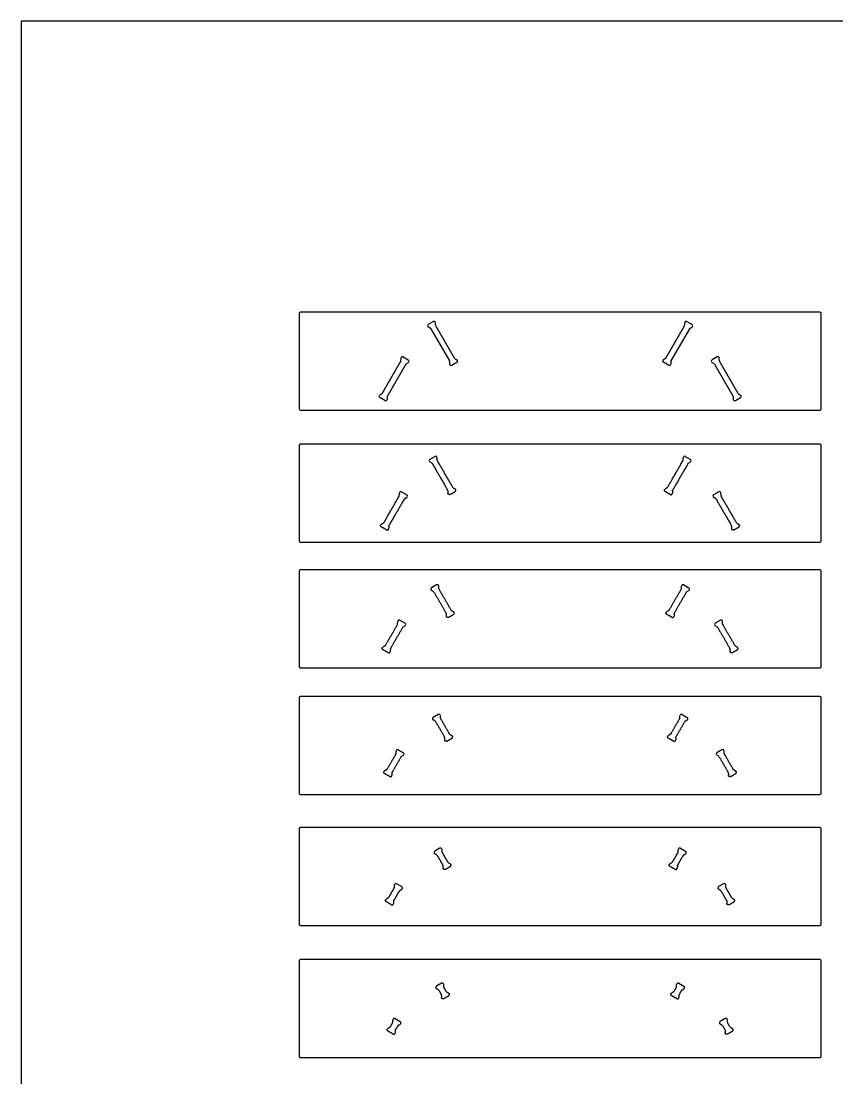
# Model space of a CAD drawing. Header units: millimetres. Extents: x -8049 to 6579, y -3942 to 2675.
# Drawn here: x -8049 to -5550, y -562 to 2675 of the extents above; entities that cross this region are included whole.
import ezdxf

# ---------------------------------------------------------------- set-up
doc = ezdxf.new("R2010")
doc.units = ezdxf.units.MM
doc.header["$MEASUREMENT"] = 0
doc.layers.add('Default', color=18, linetype='Continuous', true_color=0x000000)
doc.layers.add('Layer 02', color=1, linetype='Continuous', true_color=0xff0000)

msp = doc.modelspace()

# ---------------------------------------------------------------- linework, layer by layer
at = {"layer": 'Default'}
for points in [[(-5602, 1783.5), (-7194, 1783.5)], [(-7198, 1779.5), (-7198, 1487.5)], [(-6786.4, 1754.6), (-6802, 1745.6)], [(-6779.4, 1743), (-6779.7, 1750.9)], [(-6016.5, 1743), (-6016.2, 1750.9)], [(-6009.5, 1754.6), (-5993.9, 1745.6)], [(-5598, 1487.5), (-5598, 1779.5)], [(-6795.5, 1733.7), (-6802.2, 1737.9)], [(-6794.6, 1732.6), (-6737.5, 1633.8)], [(-6721.9, 1642.8), (-6779, 1741.6)], [(-6074, 1642.8), (-6016.9, 1741.6)], [(-6001.4, 1732.6), (-6058.4, 1633.8)], [(-6000.4, 1733.7), (-5993.7, 1737.9)], [(-6943.3, 1534.4), (-6886.2, 1633.2)], [(-6870.6, 1624.2), (-6927.7, 1525.4)], [(-6885.8, 1634.6), (-6885.5, 1642.5)], [(-6878.8, 1646.2), (-6863.2, 1637.2)], [(-6869.6, 1625.3), (-6863, 1629.5)], [(-6737.1, 1632.4), (-6736.8, 1624.6)], [(-6730, 1620.9), (-6714.4, 1629.9)], [(-6720.9, 1641.8), (-6714.3, 1637.6)], [(-6075, 1641.8), (-6081.6, 1637.6)], [(-6065.9, 1620.9), (-6081.5, 1629.9)], [(-6058.8, 1632.4), (-6059.1, 1624.6)], [(-5926.3, 1625.3), (-5932.9, 1629.5)], [(-5917.2, 1646.2), (-5932.7, 1637.2)], [(-5925.3, 1624.2), (-5868.2, 1525.4)], [(-5910.1, 1634.6), (-5910.4, 1642.5)], [(-5852.6, 1534.4), (-5909.7, 1633.2)], [(-6944.3, 1533.4), (-6950.9, 1529.2)], [(-6935.2, 1512.5), (-6950.8, 1521.5)], [(-6928.1, 1524), (-6928.4, 1516.2)], [(-5867.8, 1524), (-5867.5, 1516.2)], [(-5860.7, 1512.5), (-5845.2, 1521.5)], [(-5851.6, 1533.4), (-5845, 1529.2)], [(-7194, 1483.5), (-5602, 1483.5)], [(-7198, 1374.8), (-7198, 1082.8)], [(-5602, 1378.8), (-7194, 1378.8)], [(-5598, 1082.8), (-5598, 1374.8)], [(-6781.4, 1341.2), (-6797, 1332.2)], [(-6774.4, 1329.7), (-6774.7, 1337.5)], [(-6021.5, 1329.7), (-6021.2, 1337.5)], [(-6014.5, 1341.2), (-5998.9, 1332.2)], [(-6790.5, 1320.3), (-6797.2, 1324.5)], [(-6005.4, 1320.3), (-5998.7, 1324.5)], [(-6883.8, 1232.9), (-6868.2, 1223.9)], [(-5912.2, 1232.9), (-5927.7, 1223.9)], [(-6890.8, 1221.3), (-6890.5, 1229.1)], [(-6874.6, 1211.9), (-6868, 1216.2)], [(-5921.3, 1211.9), (-5927.9, 1216.2)], [(-5905.1, 1221.3), (-5905.4, 1229.1)], [(-7194, 1078.8), (-5602, 1078.8)], [(-7198, 990.1), (-7198, 698.1)], [(-5602, 994.1), (-7194, 994.1)], [(-5598, 698.1), (-5598, 990.1)], [(-6776.4, 947.8), (-6792, 938.8)], [(-6769.4, 936.2), (-6769.7, 944.1)], [(-6026.5, 936.2), (-6026.2, 944.1)], [(-6019.5, 947.8), (-6003.9, 938.8)], [(-6785.5, 926.9), (-6792.2, 931.1)], [(-6010.4, 926.9), (-6003.7, 931.1)], [(-6895.8, 827.9), (-6895.5, 835.7)], [(-6888.8, 839.4), (-6873.2, 830.4)], [(-6879.6, 818.5), (-6873, 822.7)], [(-5916.3, 818.5), (-5922.9, 822.7)], [(-5907.2, 839.4), (-5922.7, 830.4)], [(-5900.1, 827.9), (-5900.4, 835.7)], [(-7194, 694.1), (-5602, 694.1)], [(-7198, 602), (-7198, 310)], [(-5602, 606), (-7194, 606)], [(-5598, 310), (-5598, 602)], [(-6771.4, 551.1), (-6787, 542.1)], [(-6024.5, 551.1), (-6008.9, 542.1)], [(-6780.5, 530.1), (-6787.2, 534.4)], [(-6764.4, 539.5), (-6764.7, 547.3)], [(-6031.5, 539.5), (-6031.2, 547.3)], [(-6015.4, 530.1), (-6008.7, 534.4)], [(-6900.8, 431.1), (-6900.5, 439)], [(-6893.8, 442.7), (-6878.2, 433.7)], [(-6884.6, 421.8), (-6878, 426)], [(-5911.3, 421.8), (-5917.9, 426)], [(-5902.2, 442.7), (-5917.7, 433.7)], [(-5895.1, 431.1), (-5895.4, 439)], [(-7194, 306), (-5602, 306)], [(-7198, 200.6), (-7198, -91.4)], [(-5602, 204.6), (-7194, 204.6)], [(-5598, -91.4), (-5598, 200.6)], [(-6766.4, 141), (-6782, 132)], [(-6759.4, 129.5), (-6759.7, 137.3)], [(-6036.5, 129.5), (-6036.2, 137.3)], [(-6029.5, 141), (-6013.9, 132)], [(-6775.5, 120.1), (-6782.2, 124.3)], [(-6020.4, 120.1), (-6013.7, 124.3)], [(-6898.8, 32.7), (-6883.2, 23.7)], [(-5897.2, 32.7), (-5912.7, 23.7)], [(-6905.8, 21.1), (-6905.5, 28.9)], [(-6889.6, 11.8), (-6883, 16)], [(-5906.3, 11.8), (-5912.9, 16)], [(-5890.1, 21.1), (-5890.4, 28.9)], [(-7194, -95.4), (-5602, -95.4)], [(-7198, -204), (-7198, -496)], [(-5602, -200), (-7194, -200)], [(-5598, -496), (-5598, -204)], [(-6770.5, -293.2), (-6777.2, -289)], [(-6761.4, -272.3), (-6777, -281.3)], [(-6754.4, -283.9), (-6754.7, -276)], [(-6041.5, -283.9), (-6041.2, -276)], [(-6034.5, -272.3), (-6018.9, -281.3)], [(-6025.4, -293.2), (-6018.7, -289)], [(-6910.8, -392.2), (-6910.5, -384.4)], [(-6903.8, -380.7), (-6888.2, -389.7)], [(-5892.2, -380.7), (-5907.7, -389.7)], [(-5885.1, -392.2), (-5885.4, -384.4)], [(-6894.6, -401.6), (-6888, -397.4)], [(-5901.3, -401.6), (-5907.9, -397.4)], [(-7194, -500), (-5602, -500)]]:
    msp.add_lwpolyline(points, dxfattribs=at)
for centre, radius, start, end in [((-7194, 1779.5), 4, 90, 180), ((-5602, 1779.5), 4, 0, 90), ((-6784.2, 1750.7, -11.6), 4.5, 2.3722, 120), ((-6011.7, 1750.7, -11.6), 4.5, 60, 177.6278), ((-6799.8, 1741.7, -11.6), 4.5, 120, 237.6278), ((-6797.2, 1731.1, -11.6), 3, 30, 57.6278), ((-6776.4, 1743.1, -11.6), 3, 182.3722, 210), ((-6019.5, 1743.1, -11.6), 3, 330, 357.6278), ((-5998.8, 1731.1, -11.6), 3, 122.3722, 150), ((-5996.1, 1741.7, -11.6), 4.5, 302.3722, 60), ((-6888.8, 1634.7, -11.6), 3, 330, 357.6278), ((-6881, 1642.3, -11.6), 4.5, 60, 177.6278), ((-6868, 1622.7, -11.6), 3, 122.3722, 150), ((-6865.4, 1633.3, -11.6), 4.5, 302.3722, 60), ((-6740.1, 1632.3, -11.6), 3, 2.3722, 30), ((-6732.3, 1624.8, -11.6), 4.5, 182.3722, 300), ((-6719.3, 1644.3, -11.6), 3, 210, 237.6278), ((-6716.7, 1633.8, -11.6), 4.5, 300, 57.6278), ((-6079.2, 1633.8, -11.6), 4.5, 122.3722, 240), ((-6076.6, 1644.3, -11.6), 3, 302.3722, 330), ((-6063.6, 1624.8, -11.6), 4.5, 240, 357.6278), ((-6055.8, 1632.3, -11.6), 3, 150, 177.6278), ((-5930.5, 1633.3, -11.6), 4.5, 120, 237.6278), ((-5927.9, 1622.7, -11.6), 3, 30, 57.6278), ((-5914.9, 1642.3, -11.6), 4.5, 2.3722, 120), ((-5907.1, 1634.7, -11.6), 3, 182.3722, 210), ((-6948.5, 1525.4, -11.6), 4.5, 122.3722, 240), ((-6945.9, 1535.9, -11.6), 3, 302.3722, 330), ((-6925.1, 1523.9, -11.6), 3, 150, 177.6278), ((-5870.8, 1523.9, -11.6), 3, 2.3722, 30), ((-5850, 1535.9, -11.6), 3, 210, 237.6278), ((-5847.4, 1525.4, -11.6), 4.5, 300, 57.6278), ((-6932.9, 1516.4, -11.6), 4.5, 240, 357.6278), ((-5863, 1516.4, -11.6), 4.5, 182.3722, 300), ((-7194, 1487.5), 4, 180, 270), ((-5602, 1487.5), 4, 270, 0), ((-7194, 1374.8), 4, 90, 180), ((-5602, 1374.8), 4, 0, 90), ((-6794.8, 1328.3, -11.6), 4.5, 120, 237.6278), ((-6779.2, 1337.3, -11.6), 4.5, 2.3722, 120), ((-6771.4, 1329.8, -11.6), 3, 182.3722, 210), ((-6024.5, 1329.8, -11.6), 3, 330, 357.6278), ((-6016.7, 1337.3, -11.6), 4.5, 60, 177.6278), ((-6001.1, 1328.3, -11.6), 4.5, 302.3722, 60), ((-6792.2, 1317.8, -11.6), 3, 30, 57.6278), ((-6003.8, 1317.8, -11.6), 3, 122.3722, 150), ((-6886, 1229, -11.6), 4.5, 60, 177.6278), ((-5909.9, 1229, -11.6), 4.5, 2.3722, 120), ((-6893.8, 1221.4, -11.6), 3, 330, 357.6278), ((-6873, 1209.4, -11.6), 3, 122.3722, 150), ((-6870.4, 1220, -11.6), 4.5, 302.3722, 60), ((-5925.5, 1220, -11.6), 4.5, 120, 237.6278), ((-5922.9, 1209.4, -11.6), 3, 30, 57.6278), ((-5902.1, 1221.4, -11.6), 3, 182.3722, 210), ((-7194, 1082.8), 4, 180, 270), ((-5602, 1082.8), 4, 270, 0), ((-7194, 990.1), 4, 90, 180), ((-5602, 990.1), 4, 0, 90), ((-6789.8, 934.9, -11.6), 4.5, 120, 237.6278), ((-6774.2, 943.9, -11.6), 4.5, 2.3722, 120), ((-6021.7, 943.9, -11.6), 4.5, 60, 177.6278), ((-6006.1, 934.9, -11.6), 4.5, 302.3722, 60), ((-6787.2, 924.4, -11.6), 3, 30, 57.6278), ((-6766.4, 936.4, -11.6), 3, 182.3722, 210), ((-6029.5, 936.4, -11.6), 3, 330, 357.6278), ((-6008.8, 924.4, -11.6), 3, 122.3722, 150), ((-6898.8, 828, -11.6), 3, 330, 357.6278), ((-6891, 835.5, -11.6), 4.5, 60, 177.6278), ((-6878, 816, -11.6), 3, 122.3722, 150), ((-6875.4, 826.5, -11.6), 4.5, 302.3722, 60), ((-5920.5, 826.5, -11.6), 4.5, 120, 237.6278), ((-5917.9, 816, -11.6), 3, 30, 57.6278), ((-5904.9, 835.5, -11.6), 4.5, 2.3722, 120), ((-5897.1, 828, -11.6), 3, 182.3722, 210), ((-7194, 698.1), 4, 180, 270), ((-5602, 698.1), 4, 270, 0), ((-7194, 602), 4, 90, 180), ((-5602, 602), 4, 0, 90), ((-6769.2, 547.2, -11.6), 4.5, 2.3722, 120), ((-6026.7, 547.2, -11.6), 4.5, 60, 177.6278), ((-6784.8, 538.2, -11.6), 4.5, 120, 237.6278), ((-6782.2, 527.6, -11.6), 3, 30, 57.6278), ((-6761.4, 539.6, -11.6), 3, 182.3722, 210), ((-6034.5, 539.6, -11.6), 3, 330, 357.6278), ((-6013.8, 527.6, -11.6), 3, 122.3722, 150), ((-6011.1, 538.2, -11.6), 4.5, 302.3722, 60), ((-6903.8, 431.2, -11.6), 3, 330, 357.6278), ((-6896, 438.8, -11.6), 4.5, 60, 177.6278), ((-6883, 419.2, -11.6), 3, 122.3722, 150), ((-6880.4, 429.8, -11.6), 4.5, 302.3722, 60), ((-5915.5, 429.8, -11.6), 4.5, 120, 237.6278), ((-5912.9, 419.2, -11.6), 3, 30, 57.6278), ((-5899.9, 438.8, -11.6), 4.5, 2.3722, 120), ((-5892.1, 431.2, -11.6), 3, 182.3722, 210), ((-7194, 310), 4, 180, 270), ((-5602, 310), 4, 270, 0), ((-7194, 200.6), 4, 90, 180), ((-5602, 200.6), 4, 0, 90), ((-6779.8, 128.1, -11.6), 4.5, 120, 237.6278), ((-6764.2, 137.1, -11.6), 4.5, 2.3722, 120), ((-6756.4, 129.6, -11.6), 3, 182.3722, 210), ((-6039.5, 129.6, -11.6), 3, 330, 357.6278), ((-6031.7, 137.1, -11.6), 4.5, 60, 177.6278), ((-6016.1, 128.1, -11.6), 4.5, 302.3722, 60), ((-6777.2, 117.6, -11.6), 3, 30, 57.6278), ((-6018.8, 117.6, -11.6), 3, 122.3722, 150), ((-6901, 28.8, -11.6), 4.5, 60, 177.6278), ((-5894.9, 28.8, -11.6), 4.5, 2.3722, 120), ((-6908.8, 21.2, -11.6), 3, 330, 357.6278), ((-6888, 9.2, -11.6), 3, 122.3722, 150), ((-6885.4, 19.8, -11.6), 4.5, 302.3722, 60), ((-5910.5, 19.8, -11.6), 4.5, 120, 237.6278), ((-5907.9, 9.2, -11.6), 3, 30, 57.6278), ((-5887.1, 21.2, -11.6), 3, 182.3722, 210), ((-7194, -91.4), 4, 180, 270), ((-5602, -91.4), 4, 270, 0), ((-7194, -204), 4, 90, 180), ((-5602, -204), 4, 0, 90), ((-6774.8, -285.2, -11.6), 4.5, 120, 237.6278), ((-6759.2, -276.2, -11.6), 4.5, 2.3722, 120), ((-6751.4, -283.7, -11.6), 3, 182.3722, 210), ((-6044.5, -283.7, -11.6), 3, 330, 357.6278), ((-6036.7, -276.2, -11.6), 4.5, 60, 177.6278), ((-6021.1, -285.2, -11.6), 4.5, 302.3722, 60), ((-6772.2, -295.7, -11.6), 3, 30, 57.6278), ((-6023.8, -295.7, -11.6), 3, 122.3722, 150), ((-6906, -384.6, -11.6), 4.5, 60, 177.6278), ((-5889.9, -384.6, -11.6), 4.5, 2.3722, 120), ((-6913.8, -392.1, -11.6), 3, 330, 357.6278), ((-6893, -404.1, -11.6), 3, 122.3722, 150), ((-6890.4, -393.6, -11.6), 4.5, 302.3722, 60), ((-5905.5, -393.6, -11.6), 4.5, 120, 237.6278), ((-5902.9, -404.1, -11.6), 3, 30, 57.6278), ((-5882.1, -392.1, -11.6), 3, 182.3722, 210), ((-7194, -496), 4, 180, 270), ((-5602, -496), 4, 270, 0)]:
    msp.add_arc(centre, radius, start, end, dxfattribs=at)
for points in [[(-6726.9, 1246.8, -11.6), (-6750.4, 1287.5, -11.6), (-6774, 1328.3, -11.6)], [(-6069, 1246.8, -11.6), (-6045.5, 1287.5, -11.6), (-6021.9, 1328.3, -11.6)], [(-6789.6, 1319.3, -11.6), (-6766, 1278.5, -11.6), (-6742.5, 1237.8, -11.6)], [(-6006.4, 1319.3, -11.6), (-6029.9, 1278.5, -11.6), (-6053.4, 1237.8, -11.6)], [(-6742.1, 1236.4, -11.6), (-6741.9, 1232.5, -11.6), (-6741.8, 1228.6, -11.6)], [(-6735, 1224.8, -11.6), (-6727.2, 1229.3, -11.6), (-6719.4, 1233.8, -11.6)], [(-6725.9, 1245.7, -11.6), (-6722.6, 1243.6, -11.6), (-6719.3, 1241.5, -11.6)], [(-6070, 1245.7, -11.6), (-6073.3, 1243.6, -11.6), (-6076.6, 1241.5, -11.6)], [(-6060.9, 1224.8, -11.6), (-6068.7, 1229.3, -11.6), (-6076.5, 1233.8, -11.6)], [(-6053.8, 1236.4, -11.6), (-6054, 1232.5, -11.6), (-6054.1, 1228.6, -11.6)], [(-6938.3, 1138.4, -11.6), (-6914.8, 1179.2, -11.6), (-6891.2, 1219.9, -11.6)], [(-6875.6, 1210.9, -11.6), (-6899.2, 1170.2, -11.6), (-6922.7, 1129.4, -11.6)], [(-5920.3, 1210.9, -11.6), (-5896.7, 1170.2, -11.6), (-5873.2, 1129.4, -11.6)], [(-5857.6, 1138.4, -11.6), (-5881.2, 1179.2, -11.6), (-5904.7, 1219.9, -11.6)], [(-6939.3, 1137.4, -11.6), (-6942.6, 1135.3, -11.6), (-6945.9, 1133.2, -11.6)], [(-5856.6, 1137.4, -11.6), (-5853.3, 1135.3, -11.6), (-5850, 1133.2, -11.6)], [(-6930.2, 1116.5, -11.6), (-6938, 1121, -11.6), (-6945.8, 1125.5, -11.6)], [(-6923.1, 1128, -11.6), (-6923.3, 1124.1, -11.6), (-6923.4, 1120.2, -11.6)], [(-5872.8, 1128, -11.6), (-5872.7, 1124.1, -11.6), (-5872.5, 1120.2, -11.6)], [(-5865.7, 1116.5, -11.6), (-5857.9, 1121, -11.6), (-5850.2, 1125.5, -11.6)], [(-6784.6, 925.9, -11.6), (-6766, 893.8, -11.6), (-6747.5, 861.7, -11.6)], [(-6731.9, 870.7, -11.6), (-6750.4, 902.8, -11.6), (-6769, 934.9, -11.6)], [(-6064, 870.7, -11.6), (-6045.5, 902.8, -11.6), (-6026.9, 934.9, -11.6)], [(-6011.4, 925.9, -11.6), (-6029.9, 893.8, -11.6), (-6048.4, 861.7, -11.6)], [(-6747.1, 860.3, -11.6), (-6746.9, 856.4, -11.6), (-6746.8, 852.4, -11.6)], [(-6740, 848.7, -11.6), (-6732.2, 853.2, -11.6), (-6724.4, 857.7, -11.6)], [(-6730.9, 869.6, -11.6), (-6727.6, 867.5, -11.6), (-6724.3, 865.4, -11.6)], [(-6065, 869.6, -11.6), (-6068.3, 867.5, -11.6), (-6071.6, 865.4, -11.6)], [(-6055.9, 848.7, -11.6), (-6063.7, 853.2, -11.6), (-6071.5, 857.7, -11.6)], [(-6048.8, 860.3, -11.6), (-6049, 856.4, -11.6), (-6049.1, 852.4, -11.6)], [(-6933.3, 762.3, -11.6), (-6914.8, 794.4, -11.6), (-6896.2, 826.5, -11.6)], [(-6880.6, 817.5, -11.6), (-6899.2, 785.4, -11.6), (-6917.7, 753.3, -11.6)], [(-5915.3, 817.5, -11.6), (-5896.7, 785.4, -11.6), (-5878.2, 753.3, -11.6)], [(-5862.6, 762.3, -11.6), (-5881.2, 794.4, -11.6), (-5899.7, 826.5, -11.6)], [(-6934.3, 761.3, -11.6), (-6937.6, 759.2, -11.6), (-6940.9, 757.1, -11.6)], [(-6925.2, 740.4, -11.6), (-6933, 744.9, -11.6), (-6940.8, 749.4, -11.6)], [(-6918.1, 751.9, -11.6), (-6918.3, 748, -11.6), (-6918.4, 744.1, -11.6)], [(-5877.8, 751.9, -11.6), (-5877.7, 748, -11.6), (-5877.5, 744.1, -11.6)], [(-5870.7, 740.4, -11.6), (-5862.9, 744.9, -11.6), (-5855.2, 749.4, -11.6)], [(-5861.6, 761.3, -11.6), (-5858.3, 759.2, -11.6), (-5855, 757.1, -11.6)], [(-6779.6, 529.1, -11.6), (-6766, 505.7, -11.6), (-6752.5, 482.2, -11.6)], [(-6736.9, 491.2, -11.6), (-6750.4, 514.7, -11.6), (-6764, 538.1, -11.6)], [(-6059, 491.2, -11.6), (-6045.5, 514.7, -11.6), (-6031.9, 538.1, -11.6)], [(-6016.4, 529.1, -11.6), (-6029.9, 505.7, -11.6), (-6043.4, 482.2, -11.6)], [(-6735.9, 490.2, -11.6), (-6732.6, 488.1, -11.6), (-6729.3, 486, -11.6)], [(-6060, 490.2, -11.6), (-6063.3, 488.1, -11.6), (-6066.6, 486, -11.6)], [(-6752.1, 480.9, -11.6), (-6751.9, 476.9, -11.6), (-6751.8, 473, -11.6)], [(-6745, 469.3, -11.6), (-6737.2, 473.8, -11.6), (-6729.4, 478.3, -11.6)], [(-6050.9, 469.3, -11.6), (-6058.7, 473.8, -11.6), (-6066.5, 478.3, -11.6)], [(-6043.8, 480.9, -11.6), (-6044, 476.9, -11.6), (-6044.1, 473, -11.6)], [(-6928.3, 382.9, -11.6), (-6914.8, 406.3, -11.6), (-6901.2, 429.7, -11.6)], [(-5867.6, 382.9, -11.6), (-5881.2, 406.3, -11.6), (-5894.7, 429.7, -11.6)], [(-6885.6, 420.7, -11.6), (-6899.2, 397.3, -11.6), (-6912.7, 373.9, -11.6)], [(-5910.3, 420.7, -11.6), (-5896.7, 397.3, -11.6), (-5883.2, 373.9, -11.6)], [(-6929.3, 381.8, -11.6), (-6932.6, 379.7, -11.6), (-6935.9, 377.6, -11.6)], [(-6920.2, 360.9, -11.6), (-6928, 365.4, -11.6), (-6935.8, 369.9, -11.6)], [(-6913.1, 372.5, -11.6), (-6913.3, 368.6, -11.6), (-6913.4, 364.6, -11.6)], [(-5882.8, 372.5, -11.6), (-5882.7, 368.6, -11.6), (-5882.5, 364.6, -11.6)], [(-5875.7, 360.9, -11.6), (-5867.9, 365.4, -11.6), (-5860.2, 369.9, -11.6)], [(-5866.6, 381.8, -11.6), (-5863.3, 379.7, -11.6), (-5860, 377.6, -11.6)], [(-6774.6, 119.1, -11.6), (-6766, 104.3, -11.6), (-6757.5, 89.6, -11.6)], [(-6741.9, 98.6, -11.6), (-6750.4, 113.3, -11.6), (-6759, 128.1, -11.6)], [(-6740.9, 97.5, -11.6), (-6737.6, 95.4, -11.6), (-6734.3, 93.3, -11.6)], [(-6055, 97.5, -11.6), (-6058.3, 95.4, -11.6), (-6061.6, 93.3, -11.6)], [(-6054, 98.6, -11.6), (-6045.5, 113.3, -11.6), (-6036.9, 128.1, -11.6)], [(-6021.4, 119.1, -11.6), (-6029.9, 104.3, -11.6), (-6038.4, 89.6, -11.6)], [(-6757.1, 88.2, -11.6), (-6756.9, 84.3, -11.6), (-6756.8, 80.3, -11.6)], [(-6750, 76.6, -11.6), (-6742.2, 81.1, -11.6), (-6734.4, 85.6, -11.6)], [(-6045.9, 76.6, -11.6), (-6053.7, 81.1, -11.6), (-6061.5, 85.6, -11.6)], [(-6038.8, 88.2, -11.6), (-6039, 84.3, -11.6), (-6039.1, 80.3, -11.6)], [(-6923.3, -9.8, -11.6), (-6914.8, 4.9, -11.6), (-6906.2, 19.7, -11.6)], [(-6890.6, 10.7, -11.6), (-6899.2, -4.1, -11.6), (-6907.7, -18.8, -11.6)], [(-5905.3, 10.7, -11.6), (-5896.7, -4.1, -11.6), (-5888.2, -18.8, -11.6)], [(-5872.6, -9.8, -11.6), (-5881.2, 4.9, -11.6), (-5889.7, 19.7, -11.6)], [(-6924.3, -10.9, -11.6), (-6927.6, -13, -11.6), (-6930.9, -15.1, -11.6)], [(-6915.2, -31.8, -11.6), (-6923, -27.3, -11.6), (-6930.8, -22.8, -11.6)], [(-6908.1, -20.2, -11.6), (-6908.3, -24.1, -11.6), (-6908.4, -28.1, -11.6)], [(-5887.8, -20.2, -11.6), (-5887.7, -24.1, -11.6), (-5887.5, -28.1, -11.6)], [(-5880.7, -31.8, -11.6), (-5872.9, -27.3, -11.6), (-5865.2, -22.8, -11.6)], [(-5871.6, -10.9, -11.6), (-5868.3, -13, -11.6), (-5865, -15.1, -11.6)], [(-6746.9, -297.5, -11.6), (-6750.4, -291.3, -11.6), (-6754, -285.2, -11.6)], [(-6049, -297.5, -11.6), (-6045.5, -291.3, -11.6), (-6041.9, -285.2, -11.6)], [(-6769.6, -294.2, -11.6), (-6766, -300.3, -11.6), (-6762.5, -306.5, -11.6)], [(-6762.1, -307.8, -11.6), (-6761.9, -311.8, -11.6), (-6761.8, -315.7, -11.6)], [(-6755, -319.4, -11.6), (-6747.2, -314.9, -11.6), (-6739.4, -310.4, -11.6)], [(-6745.9, -298.5, -11.6), (-6742.6, -300.6, -11.6), (-6739.3, -302.7, -11.6)], [(-6050, -298.5, -11.6), (-6053.3, -300.6, -11.6), (-6056.6, -302.7, -11.6)], [(-6040.9, -319.4, -11.6), (-6048.7, -314.9, -11.6), (-6056.5, -310.4, -11.6)], [(-6033.8, -307.8, -11.6), (-6034, -311.8, -11.6), (-6034.1, -315.7, -11.6)], [(-6026.4, -294.2, -11.6), (-6029.9, -300.3, -11.6), (-6033.4, -306.5, -11.6)], [(-6919.3, -406.9, -11.6), (-6922.6, -409, -11.6), (-6925.9, -411.1, -11.6)], [(-6910.2, -427.8, -11.6), (-6918, -423.3, -11.6), (-6925.8, -418.8, -11.6)], [(-6918.3, -405.8, -11.6), (-6914.8, -399.7, -11.6), (-6911.2, -393.6, -11.6)], [(-6903.1, -416.2, -11.6), (-6903.3, -420.1, -11.6), (-6903.4, -424.1, -11.6)], [(-6895.6, -402.6, -11.6), (-6899.2, -408.7, -11.6), (-6902.7, -414.8, -11.6)], [(-5900.3, -402.6, -11.6), (-5896.7, -408.7, -11.6), (-5893.2, -414.8, -11.6)], [(-5892.8, -416.2, -11.6), (-5892.7, -420.1, -11.6), (-5892.5, -424.1, -11.6)], [(-5885.7, -427.8, -11.6), (-5877.9, -423.3, -11.6), (-5870.2, -418.8, -11.6)], [(-5877.6, -405.8, -11.6), (-5881.2, -399.7, -11.6), (-5884.7, -393.6, -11.6)], [(-5876.6, -406.9, -11.6), (-5873.3, -409, -11.6), (-5870, -411.1, -11.6)]]:
    msp.add_open_spline(points, degree=2, dxfattribs=at)
for points in [[(-6742.1, 1236.4, -11.6), (-6742.1, 1237.1, -11.6), (-6742.5, 1237.8, -11.6)], [(-6725.9, 1245.7, -11.6), (-6726.5, 1246.1, -11.6), (-6726.9, 1246.8, -11.6)], [(-6070, 1245.7, -11.6), (-6069.4, 1246.1, -11.6), (-6069, 1246.8, -11.6)], [(-6053.8, 1236.4, -11.6), (-6053.8, 1237.1, -11.6), (-6053.4, 1237.8, -11.6)], [(-6939.3, 1137.4, -11.6), (-6938.7, 1137.8, -11.6), (-6938.3, 1138.4, -11.6)], [(-5856.6, 1137.4, -11.6), (-5857.3, 1137.8, -11.6), (-5857.6, 1138.4, -11.6)], [(-6923.1, 1128, -11.6), (-6923.1, 1128.8, -11.6), (-6922.7, 1129.4, -11.6)], [(-5872.8, 1128, -11.6), (-5872.8, 1128.8, -11.6), (-5873.2, 1129.4, -11.6)], [(-6747.1, 860.3, -11.6), (-6747.1, 861, -11.6), (-6747.5, 861.7, -11.6)], [(-6730.9, 869.6, -11.6), (-6731.5, 870, -11.6), (-6731.9, 870.7, -11.6)], [(-6065, 869.6, -11.6), (-6064.4, 870, -11.6), (-6064, 870.7, -11.6)], [(-6048.8, 860.3, -11.6), (-6048.8, 861, -11.6), (-6048.4, 861.7, -11.6)], [(-6934.3, 761.3, -11.6), (-6933.7, 761.7, -11.6), (-6933.3, 762.3, -11.6)], [(-6918.1, 751.9, -11.6), (-6918.1, 752.7, -11.6), (-6917.7, 753.3, -11.6)], [(-5877.8, 751.9, -11.6), (-5877.8, 752.7, -11.6), (-5878.2, 753.3, -11.6)], [(-5861.6, 761.3, -11.6), (-5862.3, 761.7, -11.6), (-5862.6, 762.3, -11.6)], [(-6735.9, 490.2, -11.6), (-6736.5, 490.6, -11.6), (-6736.9, 491.2, -11.6)], [(-6060, 490.2, -11.6), (-6059.4, 490.6, -11.6), (-6059, 491.2, -11.6)], [(-6752.1, 480.9, -11.6), (-6752.1, 481.6, -11.6), (-6752.5, 482.2, -11.6)], [(-6043.8, 480.9, -11.6), (-6043.8, 481.6, -11.6), (-6043.4, 482.2, -11.6)], [(-6929.3, 381.8, -11.6), (-6928.7, 382.2, -11.6), (-6928.3, 382.9, -11.6)], [(-6913.1, 372.5, -11.6), (-6913.1, 373.2, -11.6), (-6912.7, 373.9, -11.6)], [(-5882.8, 372.5, -11.6), (-5882.8, 373.2, -11.6), (-5883.2, 373.9, -11.6)], [(-5866.6, 381.8, -11.6), (-5867.3, 382.2, -11.6), (-5867.6, 382.9, -11.6)], [(-6740.9, 97.5, -11.6), (-6741.5, 97.9, -11.6), (-6741.9, 98.6, -11.6)], [(-6055, 97.5, -11.6), (-6054.4, 97.9, -11.6), (-6054, 98.6, -11.6)], [(-6757.1, 88.2, -11.6), (-6757.1, 88.9, -11.6), (-6757.5, 89.6, -11.6)], [(-6038.8, 88.2, -11.6), (-6038.8, 88.9, -11.6), (-6038.4, 89.6, -11.6)], [(-6924.3, -10.9, -11.6), (-6923.7, -10.5, -11.6), (-6923.3, -9.8, -11.6)], [(-6908.1, -20.2, -11.6), (-6908.1, -19.5, -11.6), (-6907.7, -18.8, -11.6)], [(-5887.8, -20.2, -11.6), (-5887.8, -19.5, -11.6), (-5888.2, -18.8, -11.6)], [(-5871.6, -10.9, -11.6), (-5872.3, -10.5, -11.6), (-5872.6, -9.8, -11.6)], [(-6762.1, -307.8, -11.6), (-6762.1, -307.1, -11.6), (-6762.5, -306.5, -11.6)], [(-6745.9, -298.5, -11.6), (-6746.5, -298.1, -11.6), (-6746.9, -297.5, -11.6)], [(-6050, -298.5, -11.6), (-6049.4, -298.1, -11.6), (-6049, -297.5, -11.6)], [(-6033.8, -307.8, -11.6), (-6033.8, -307.1, -11.6), (-6033.4, -306.5, -11.6)], [(-6919.3, -406.9, -11.6), (-6918.7, -406.5, -11.6), (-6918.3, -405.8, -11.6)], [(-6903.1, -416.2, -11.6), (-6903.1, -415.5, -11.6), (-6902.7, -414.8, -11.6)], [(-5892.8, -416.2, -11.6), (-5892.8, -415.5, -11.6), (-5893.2, -414.8, -11.6)], [(-5876.6, -406.9, -11.6), (-5877.3, -406.5, -11.6), (-5877.6, -405.8, -11.6)]]:
    msp.add_rational_spline(points, [1, 0.971076313064, 1], degree=2, dxfattribs=at)
for points in [[(-6719.4, 1233.8, -11.6), (-6717.2, 1235.1, -11.6), (-6717.2, 1237.6, -11.6), (-6717.1, 1240.2, -11.6), (-6719.3, 1241.5, -11.6)], [(-6076.5, 1233.8, -11.6), (-6078.7, 1235.1, -11.6), (-6078.7, 1237.6, -11.6), (-6078.8, 1240.2, -11.6), (-6076.6, 1241.5, -11.6)], [(-6735, 1224.8, -11.6), (-6737.2, 1223.6, -11.6), (-6739.4, 1224.8, -11.6), (-6741.7, 1226, -11.6), (-6741.8, 1228.6, -11.6)], [(-6060.9, 1224.8, -11.6), (-6058.7, 1223.6, -11.6), (-6056.5, 1224.8, -11.6), (-6054.2, 1226, -11.6), (-6054.1, 1228.6, -11.6)], [(-6945.8, 1125.5, -11.6), (-6948, 1126.7, -11.6), (-6948, 1129.3, -11.6), (-6948.1, 1131.8, -11.6), (-6945.9, 1133.2, -11.6)], [(-5850.2, 1125.5, -11.6), (-5848, 1126.7, -11.6), (-5847.9, 1129.3, -11.6), (-5847.9, 1131.8, -11.6), (-5850, 1133.2, -11.6)], [(-6930.2, 1116.5, -11.6), (-6928, 1115.2, -11.6), (-6925.7, 1116.4, -11.6), (-6923.5, 1117.6, -11.6), (-6923.4, 1120.2, -11.6)], [(-5865.7, 1116.5, -11.6), (-5867.9, 1115.2, -11.6), (-5870.2, 1116.4, -11.6), (-5872.4, 1117.6, -11.6), (-5872.5, 1120.2, -11.6)], [(-6740, 848.7, -11.6), (-6742.2, 847.5, -11.6), (-6744.4, 848.7, -11.6), (-6746.7, 849.9, -11.6), (-6746.8, 852.4, -11.6)], [(-6724.4, 857.7, -11.6), (-6722.2, 859, -11.6), (-6722.2, 861.5, -11.6), (-6722.1, 864.1, -11.6), (-6724.3, 865.4, -11.6)], [(-6071.5, 857.7, -11.6), (-6073.7, 859, -11.6), (-6073.7, 861.5, -11.6), (-6073.8, 864.1, -11.6), (-6071.6, 865.4, -11.6)], [(-6055.9, 848.7, -11.6), (-6053.7, 847.5, -11.6), (-6051.5, 848.7, -11.6), (-6049.2, 849.9, -11.6), (-6049.1, 852.4, -11.6)], [(-6940.8, 749.4, -11.6), (-6943, 750.6, -11.6), (-6943, 753.2, -11.6), (-6943.1, 755.7, -11.6), (-6940.9, 757.1, -11.6)], [(-5855.2, 749.4, -11.6), (-5853, 750.6, -11.6), (-5852.9, 753.2, -11.6), (-5852.9, 755.7, -11.6), (-5855, 757.1, -11.6)], [(-6925.2, 740.4, -11.6), (-6923, 739.1, -11.6), (-6920.7, 740.3, -11.6), (-6918.5, 741.5, -11.6), (-6918.4, 744.1, -11.6)], [(-5870.7, 740.4, -11.6), (-5872.9, 739.1, -11.6), (-5875.2, 740.3, -11.6), (-5877.4, 741.5, -11.6), (-5877.5, 744.1, -11.6)], [(-6729.4, 478.3, -11.6), (-6727.2, 479.6, -11.6), (-6727.2, 482.1, -11.6), (-6727.1, 484.6, -11.6), (-6729.3, 486, -11.6)], [(-6066.5, 478.3, -11.6), (-6068.7, 479.6, -11.6), (-6068.7, 482.1, -11.6), (-6068.8, 484.6, -11.6), (-6066.6, 486, -11.6)], [(-6745, 469.3, -11.6), (-6747.2, 468, -11.6), (-6749.4, 469.3, -11.6), (-6751.7, 470.5, -11.6), (-6751.8, 473, -11.6)], [(-6050.9, 469.3, -11.6), (-6048.7, 468, -11.6), (-6046.5, 469.3, -11.6), (-6044.2, 470.5, -11.6), (-6044.1, 473, -11.6)], [(-6935.8, 369.9, -11.6), (-6938, 371.2, -11.6), (-6938, 373.7, -11.6), (-6938.1, 376.3, -11.6), (-6935.9, 377.6, -11.6)], [(-6920.2, 360.9, -11.6), (-6918, 359.7, -11.6), (-6915.7, 360.9, -11.6), (-6913.5, 362.1, -11.6), (-6913.4, 364.6, -11.6)], [(-5875.7, 360.9, -11.6), (-5877.9, 359.7, -11.6), (-5880.2, 360.9, -11.6), (-5882.4, 362.1, -11.6), (-5882.5, 364.6, -11.6)], [(-5860.2, 369.9, -11.6), (-5858, 371.2, -11.6), (-5857.9, 373.7, -11.6), (-5857.9, 376.3, -11.6), (-5860, 377.6, -11.6)], [(-6750, 76.6, -11.6), (-6752.2, 75.3, -11.6), (-6754.4, 76.6, -11.6), (-6756.7, 77.8, -11.6), (-6756.8, 80.3, -11.6)], [(-6734.4, 85.6, -11.6), (-6732.2, 86.9, -11.6), (-6732.2, 89.4, -11.6), (-6732.1, 92, -11.6), (-6734.3, 93.3, -11.6)], [(-6061.5, 85.6, -11.6), (-6063.7, 86.9, -11.6), (-6063.7, 89.4, -11.6), (-6063.8, 92, -11.6), (-6061.6, 93.3, -11.6)], [(-6045.9, 76.6, -11.6), (-6043.7, 75.3, -11.6), (-6041.5, 76.6, -11.6), (-6039.2, 77.8, -11.6), (-6039.1, 80.3, -11.6)], [(-6930.8, -22.8, -11.6), (-6933, -21.5, -11.6), (-6933, -19, -11.6), (-6933.1, -16.4, -11.6), (-6930.9, -15.1, -11.6)], [(-6915.2, -31.8, -11.6), (-6913, -33, -11.6), (-6910.7, -31.8, -11.6), (-6908.5, -30.6, -11.6), (-6908.4, -28.1, -11.6)], [(-5880.7, -31.8, -11.6), (-5882.9, -33, -11.6), (-5885.2, -31.8, -11.6), (-5887.4, -30.6, -11.6), (-5887.5, -28.1, -11.6)], [(-5865.2, -22.8, -11.6), (-5863, -21.5, -11.6), (-5862.9, -19, -11.6), (-5862.9, -16.4, -11.6), (-5865, -15.1, -11.6)], [(-6755, -319.4, -11.6), (-6757.2, -320.7, -11.6), (-6759.4, -319.4, -11.6), (-6761.7, -318.2, -11.6), (-6761.8, -315.7, -11.6)], [(-6739.4, -310.4, -11.6), (-6737.2, -309.1, -11.6), (-6737.2, -306.6, -11.6), (-6737.1, -304.1, -11.6), (-6739.3, -302.7, -11.6)], [(-6056.5, -310.4, -11.6), (-6058.7, -309.1, -11.6), (-6058.7, -306.6, -11.6), (-6058.8, -304.1, -11.6), (-6056.6, -302.7, -11.6)], [(-6040.9, -319.4, -11.6), (-6038.7, -320.7, -11.6), (-6036.5, -319.4, -11.6), (-6034.2, -318.2, -11.6), (-6034.1, -315.7, -11.6)], [(-6925.8, -418.8, -11.6), (-6928, -417.5, -11.6), (-6928, -415, -11.6), (-6928.1, -412.4, -11.6), (-6925.9, -411.1, -11.6)], [(-5870.2, -418.8, -11.6), (-5868, -417.5, -11.6), (-5867.9, -415, -11.6), (-5867.9, -412.4, -11.6), (-5870, -411.1, -11.6)], [(-6910.2, -427.8, -11.6), (-6908, -429, -11.6), (-6905.7, -427.8, -11.6), (-6903.5, -426.6, -11.6), (-6903.4, -424.1, -11.6)], [(-5885.7, -427.8, -11.6), (-5887.9, -429, -11.6), (-5890.2, -427.8, -11.6), (-5892.4, -426.6, -11.6), (-5892.5, -424.1, -11.6)]]:
    msp.add_rational_spline(points, [1, 0.871154179895, 1, 0.871154179895, 1], degree=2, knots=[28.274334, 28.274334, 28.274334, 32.893568, 32.893568, 37.512803, 37.512803, 37.512803], dxfattribs=at)
at = {"layer": 'Layer 02'}
msp.add_lwpolyline([(-8049.4, -3941.5), (3986.7, -3941.5), (3986.7, 2674.8), (-8049.4, 2674.8)], close=True, dxfattribs=at)

doc.saveas('drawing.dxf')
